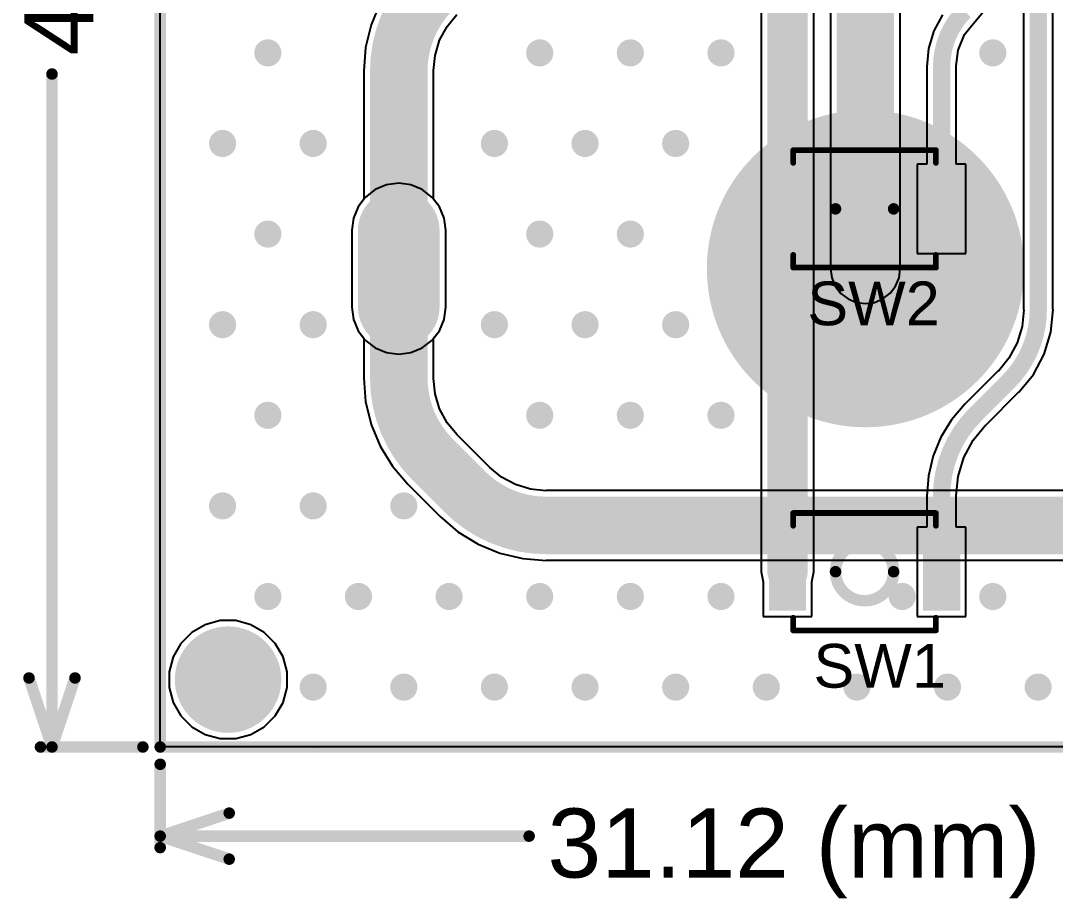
# Model space of a CAD drawing. Header units: millimetres. Extents: x -0.18 to 1.17, y -0.19 to 1.72.
# Drawn here: x -0.18 to 0.719, y -0.19 to 0.573 of the extents above; entities that cross this region are included whole.
import ezdxf

# ---------------------------------------------------------------- set-up
doc = ezdxf.new("R2010")
doc.units = ezdxf.units.MM
doc.header["$MEASUREMENT"] = 0
for name, color, linetype in [('BottomLayer', 5, 'Continuous'), ('BottomPaste', 16, 'Continuous'), ('Mechanical1', 6, 'Continuous'), ('Mechanical2', 216, 'Continuous'), ('MultiLayer', 9, 'Continuous'), ('PadHoleLayer', 156, 'Continuous'), ('TopLayer', 1, 'Continuous'), ('TopOverlay', 2, 'Continuous'), ('TopPaste', 8, 'Continuous'), ('ViaHoleLayer', 16, 'Continuous')]:
    doc.layers.add(name, color=color, linetype=linetype)
doc.styles.add('Arial', font='arial.ttf', dxfattribs={"height": 0.2})

# ---------------------------------------------------------------- blocks, each defined once
blk = doc.blocks.new('B3U_1000P_3')
at = {"layer": 'TopLayer'}
for points in [[(-0.08307085, 0.03385825), (-0.05078735, 0.03385825), (-0.05078735, -0.03385825), (-0.08307085, -0.03385825)], [(0.05078745, 0.03385825), (0.08307095, 0.03385825), (0.08307095, -0.03385825), (0.05078745, -0.03385825)]]:
    blk.add_hatch(color=1, dxfattribs=at).paths.add_polyline_path(points)
at = {"layer": 'TopPaste'}
for points in [[(-0.08307085, 0.03385825), (-0.05078735, 0.03385825), (-0.05078735, -0.03385825), (-0.08307085, -0.03385825)], [(0.05078745, 0.03385825), (0.08307095, 0.03385825), (0.08307095, -0.03385825), (0.05078745, -0.03385825)]]:
    blk.add_hatch(color=8, dxfattribs=at).paths.add_polyline_path(points)
at = {"layer": 'TopOverlay', "const_width": 0.005}
for points in [[(0.0620001, 0.051), (-0.062, 0.051)], [(-0.062, 0.051), (-0.062, 0.04)], [(0.0620001, 0.051), (0.0620001, 0.04)], [(-0.062, -0.04), (-0.062, -0.051)], [(0.0620001, -0.04), (0.0620001, -0.051)], [(0.0620001, -0.051), (-0.062, -0.051)]]:
    blk.add_lwpolyline(points, dxfattribs=at)
at = {"layer": 'TopOverlay'}
for points, const_width in [([(-0.06325, 0.051, 1), (-0.06075, 0.051, 1)], 0.0025), ([(-0.06325, 0.051, 1), (-0.06075, 0.051, 1)], 0.0025), ([(0.0607501, 0.051, 1), (0.0632501, 0.051, 1)], 0.0025), ([(0.0607501, 0.051, 1), (0.0632501, 0.051, 1)], 0.0025), ([(-0.06325, 0.04, 1), (-0.06075, 0.04, 1)], 0.0025), ([(0.0607501, 0.04, 1), (0.0632501, 0.04, 1)], 0.0025), ([(0.0252389, 0, 1), (-0.0252389, 0, 1)], 0.01), ([(-0.0277389, 0, 1), (-0.0227389, 0, 1)], 0.005), ([(0.0227389, 0, 1), (0.0277389, 0, 1)], 0.005), ([(-0.06325, -0.04, 1), (-0.06075, -0.04, 1)], 0.0025), ([(0.0607501, -0.04, 1), (0.0632501, -0.04, 1)], 0.0025), ([(-0.06325, -0.051, 1), (-0.06075, -0.051, 1)], 0.0025), ([(-0.06325, -0.051, 1), (-0.06075, -0.051, 1)], 0.0025), ([(0.0607501, -0.051, 1), (0.0632501, -0.051, 1)], 0.0025), ([(0.0607501, -0.051, 1), (0.0632501, -0.051, 1)], 0.0025)]:
    blk.add_lwpolyline(points, format="xyb", close=True, dxfattribs=dict(at, const_width=const_width))
blk = doc.blocks.new('B3U_1000P_4')
at = {"layer": 'TopLayer'}
for points in [[(-0.08307085, 0.03385825), (-0.05078735, 0.03385825), (-0.05078735, -0.03385825), (-0.08307085, -0.03385825)], [(0.05078745, 0.03385825), (0.08307095, 0.03385825), (0.08307095, -0.03385825), (0.05078745, -0.03385825)]]:
    blk.add_hatch(color=1, dxfattribs=at).paths.add_polyline_path(points)
at = {"layer": 'TopPaste'}
for points in [[(-0.08307085, 0.03385825), (-0.05078735, 0.03385825), (-0.05078735, -0.03385825), (-0.08307085, -0.03385825)], [(0.05078745, 0.03385825), (0.08307095, 0.03385825), (0.08307095, -0.03385825), (0.05078745, -0.03385825)]]:
    blk.add_hatch(color=8, dxfattribs=at).paths.add_polyline_path(points)
at = {"layer": 'TopOverlay', "const_width": 0.005}
for points in [[(0.0620001, 0.051), (-0.062, 0.051)], [(-0.062, 0.051), (-0.062, 0.04)], [(0.0620001, 0.051), (0.0620001, 0.04)], [(-0.062, -0.04), (-0.062, -0.051)], [(0.0620001, -0.04), (0.0620001, -0.051)], [(0.0620001, -0.051), (-0.062, -0.051)]]:
    blk.add_lwpolyline(points, dxfattribs=at)
at = {"layer": 'TopOverlay'}
for points, const_width in [([(-0.06325, 0.051, 1), (-0.06075, 0.051, 1)], 0.0025), ([(-0.06325, 0.051, 1), (-0.06075, 0.051, 1)], 0.0025), ([(0.0607501, 0.051, 1), (0.0632501, 0.051, 1)], 0.0025), ([(0.0607501, 0.051, 1), (0.0632501, 0.051, 1)], 0.0025), ([(-0.06325, 0.04, 1), (-0.06075, 0.04, 1)], 0.0025), ([(0.0607501, 0.04, 1), (0.0632501, 0.04, 1)], 0.0025), ([(0.0252389, 0, 1), (-0.0252389, 0, 1)], 0.01), ([(-0.0277389, 0, 1), (-0.0227389, 0, 1)], 0.005), ([(0.0227389, 0, 1), (0.0277389, 0, 1)], 0.005), ([(-0.06325, -0.04, 1), (-0.06075, -0.04, 1)], 0.0025), ([(0.0607501, -0.04, 1), (0.0632501, -0.04, 1)], 0.0025), ([(-0.06325, -0.051, 1), (-0.06075, -0.051, 1)], 0.0025), ([(-0.06325, -0.051, 1), (-0.06075, -0.051, 1)], 0.0025), ([(0.0607501, -0.051, 1), (0.0632501, -0.051, 1)], 0.0025), ([(0.0607501, -0.051, 1), (0.0632501, -0.051, 1)], 0.0025)]:
    blk.add_lwpolyline(points, format="xyb", close=True, dxfattribs=dict(at, const_width=const_width))
blk = doc.blocks.new('MY_2032_02_B_22')
at = {"layer": 'BottomLayer'}
h = blk.add_hatch(color=5, dxfattribs=at)
edge = h.paths.add_edge_path()
edge.add_arc((0, 0), 0.1377953, 0, 360)
h = blk.add_hatch(color=5, dxfattribs=at)
edge = h.paths.add_edge_path()
edge.add_arc((-0.4055118, -0.03346465), 0.035433, 180, 360)
edge.add_line((-0.3700788, -0.03346465), (-0.3700788, 0.03346465))
edge.add_arc((-0.4055118, 0.03346465), 0.035433, 0, 180)
edge.add_line((-0.4409448, 0.03346465000000001), (-0.4409448, -0.03346464999999999))
h = blk.add_hatch(color=5, dxfattribs=at)
edge = h.paths.add_edge_path()
edge.add_arc((0.4055118, -0.03346465), 0.035433, 180, 360)
edge.add_line((0.4409448, -0.03346465), (0.4409448, 0.03346465))
edge.add_arc((0.4055118, 0.03346465), 0.035433, 0, 180)
edge.add_line((0.3700788, 0.03346465000000001), (0.3700788, -0.03346464999999999))
at = {"layer": 'BottomPaste'}
h = blk.add_hatch(color=16, dxfattribs=at)
edge = h.paths.add_edge_path()
edge.add_arc((0, 0), 0.1377953, 0, 360)
at = {"layer": 'MultiLayer'}
h = blk.add_hatch(color=9, dxfattribs=at)
edge = h.paths.add_edge_path()
edge.add_arc((-0.4055118, -0.03346465), 0.035433, 180, 360)
edge.add_line((-0.3700788, -0.03346465), (-0.3700788, 0.03346465))
edge.add_arc((-0.4055118, 0.03346465), 0.035433, 0, 180)
edge.add_line((-0.4409448, 0.03346465000000001), (-0.4409448, -0.03346464999999999))
h = blk.add_hatch(color=9, dxfattribs=at)
edge = h.paths.add_edge_path()
edge.add_arc((0.4055118, -0.03346465), 0.035433, 180, 360)
edge.add_line((0.4409448, -0.03346465), (0.4409448, 0.03346465))
edge.add_arc((0.4055118, 0.03346465), 0.035433, 0, 180)
edge.add_line((0.3700788, 0.03346465000000001), (0.3700788, -0.03346464999999999))
at = {"layer": 'TopLayer'}
h = blk.add_hatch(color=1, dxfattribs=at)
edge = h.paths.add_edge_path()
edge.add_arc((-0.4055118, -0.03346465), 0.035433, 180, 360)
edge.add_line((-0.3700788, -0.03346465), (-0.3700788, 0.03346465))
edge.add_arc((-0.4055118, 0.03346465), 0.035433, 0, 180)
edge.add_line((-0.4409448, 0.03346465000000001), (-0.4409448, -0.03346464999999999))
h = blk.add_hatch(color=1, dxfattribs=at)
edge = h.paths.add_edge_path()
edge.add_arc((0.4055118, -0.03346465), 0.035433, 180, 360)
edge.add_line((0.4409448, -0.03346465), (0.4409448, 0.03346465))
edge.add_arc((0.4055118, 0.03346465), 0.035433, 0, 180)
edge.add_line((0.3700788, 0.03346465000000001), (0.3700788, -0.03346464999999999))

msp = doc.modelspace()

# ---------------------------------------------------------------- hatches: boundary and pattern name
at = {"layer": 'BottomLayer'}
h = msp.add_hatch(color=5, dxfattribs=at)
edge = h.paths.add_edge_path()
edge.add_arc((0.0345764, 0.5447021), 0.011811, 0, 360)
h = msp.add_hatch(color=5, dxfattribs=at)
edge = h.paths.add_edge_path()
edge.add_arc((0.270797, 0.5447021), 0.011811, 0, 360)
h = msp.add_hatch(color=5, dxfattribs=at)
edge = h.paths.add_edge_path()
edge.add_arc((0.3495372, 0.5447021), 0.011811, 0, 360)
h = msp.add_hatch(color=5, dxfattribs=at)
edge = h.paths.add_edge_path()
edge.add_arc((0.4282774, 0.5447021), 0.011811, 0, 360)
h = msp.add_hatch(color=5, dxfattribs=at)
edge = h.paths.add_edge_path()
edge.add_arc((0.664498, 0.5447021), 0.011811, 0, 360)
h = msp.add_hatch(color=5, dxfattribs=at)
edge = h.paths.add_edge_path()
edge.add_arc((-0.0047937, 0.4659619), 0.011811, 0, 360)
h = msp.add_hatch(color=5, dxfattribs=at)
edge = h.paths.add_edge_path()
edge.add_arc((0.0739465, 0.4659619), 0.011811, 0, 360)
h = msp.add_hatch(color=5, dxfattribs=at)
edge = h.paths.add_edge_path()
edge.add_arc((0.2314269, 0.4659619), 0.011811, 0, 360)
h = msp.add_hatch(color=5, dxfattribs=at)
edge = h.paths.add_edge_path()
edge.add_arc((0.3101671, 0.4659619), 0.011811, 0, 360)
h = msp.add_hatch(color=5, dxfattribs=at)
edge = h.paths.add_edge_path()
edge.add_arc((0.3889073, 0.4659619), 0.011811, 0, 360)
h = msp.add_hatch(color=5, dxfattribs=at)
edge = h.paths.add_edge_path()
edge.add_arc((0.0345764, 0.3872217), 0.011811, 0, 360)
h = msp.add_hatch(color=5, dxfattribs=at)
edge = h.paths.add_edge_path()
edge.add_arc((0.270797, 0.3872217), 0.011811, 0, 360)
h = msp.add_hatch(color=5, dxfattribs=at)
edge = h.paths.add_edge_path()
edge.add_arc((0.3495372, 0.3872217), 0.011811, 0, 360)
h = msp.add_hatch(color=5, dxfattribs=at)
edge = h.paths.add_edge_path()
edge.add_arc((-0.0047937, 0.3084815), 0.011811, 0, 360)
h = msp.add_hatch(color=5, dxfattribs=at)
edge = h.paths.add_edge_path()
edge.add_arc((0.0739465, 0.3084815), 0.011811, 0, 360)
h = msp.add_hatch(color=5, dxfattribs=at)
edge = h.paths.add_edge_path()
edge.add_arc((0.2314269, 0.3084815), 0.011811, 0, 360)
h = msp.add_hatch(color=5, dxfattribs=at)
edge = h.paths.add_edge_path()
edge.add_arc((0.3101671, 0.3084815), 0.011811, 0, 360)
h = msp.add_hatch(color=5, dxfattribs=at)
edge = h.paths.add_edge_path()
edge.add_arc((0.3889073, 0.3084815), 0.011811, 0, 360)
h = msp.add_hatch(color=5, dxfattribs=at)
edge = h.paths.add_edge_path()
edge.add_arc((0.0345764, 0.2297413), 0.011811, 0, 360)
h = msp.add_hatch(color=5, dxfattribs=at)
edge = h.paths.add_edge_path()
edge.add_arc((0.270797, 0.2297413), 0.011811, 0, 360)
h = msp.add_hatch(color=5, dxfattribs=at)
edge = h.paths.add_edge_path()
edge.add_arc((0.3495372, 0.2297413), 0.011811, 0, 360)
h = msp.add_hatch(color=5, dxfattribs=at)
edge = h.paths.add_edge_path()
edge.add_arc((0.4282774, 0.2297413), 0.011811, 0, 360)
h = msp.add_hatch(color=5, dxfattribs=at)
edge = h.paths.add_edge_path()
edge.add_arc((-0.0047937, 0.1510011), 0.011811, 0, 360)
h = msp.add_hatch(color=5, dxfattribs=at)
edge = h.paths.add_edge_path()
edge.add_arc((0.0739465, 0.1510011), 0.011811, 0, 360)
h = msp.add_hatch(color=5, dxfattribs=at)
edge = h.paths.add_edge_path()
edge.add_arc((0.1526867, 0.1510011), 0.011811, 0, 360)
h = msp.add_hatch(color=5, dxfattribs=at)
edge = h.paths.add_edge_path()
edge.add_arc((0.0345764, 0.0722609), 0.011811, 0, 360)
h = msp.add_hatch(color=5, dxfattribs=at)
edge = h.paths.add_edge_path()
edge.add_arc((0.1133166, 0.0722609), 0.011811, 0, 360)
h = msp.add_hatch(color=5, dxfattribs=at)
edge = h.paths.add_edge_path()
edge.add_arc((0.1920568, 0.0722609), 0.011811, 0, 360)
h = msp.add_hatch(color=5, dxfattribs=at)
edge = h.paths.add_edge_path()
edge.add_arc((0.270797, 0.0722609), 0.011811, 0, 360)
h = msp.add_hatch(color=5, dxfattribs=at)
edge = h.paths.add_edge_path()
edge.add_arc((0.3495372, 0.0722609), 0.011811, 0, 360)
h = msp.add_hatch(color=5, dxfattribs=at)
edge = h.paths.add_edge_path()
edge.add_arc((0.4282774, 0.0722609), 0.011811, 0, 360)
h = msp.add_hatch(color=5, dxfattribs=at)
edge = h.paths.add_edge_path()
edge.add_arc((0.5857578, 0.0722609), 0.011811, 0, 360)
h = msp.add_hatch(color=5, dxfattribs=at)
edge = h.paths.add_edge_path()
edge.add_arc((0.664498, 0.0722609), 0.011811, 0, 360)
h = msp.add_hatch(color=5, dxfattribs=at)
edge = h.paths.add_edge_path()
edge.add_arc((0.0739465, -0.0064793), 0.011811, 0, 360)
h = msp.add_hatch(color=5, dxfattribs=at)
edge = h.paths.add_edge_path()
edge.add_arc((0.1526867, -0.0064793), 0.011811, 0, 360)
h = msp.add_hatch(color=5, dxfattribs=at)
edge = h.paths.add_edge_path()
edge.add_arc((0.2314269, -0.0064793), 0.011811, 0, 360)
h = msp.add_hatch(color=5, dxfattribs=at)
edge = h.paths.add_edge_path()
edge.add_arc((0.3101671, -0.0064793), 0.011811, 0, 360)
h = msp.add_hatch(color=5, dxfattribs=at)
edge = h.paths.add_edge_path()
edge.add_arc((0.3889073, -0.0064793), 0.011811, 0, 360)
h = msp.add_hatch(color=5, dxfattribs=at)
edge = h.paths.add_edge_path()
edge.add_arc((0.4676475, -0.0064793), 0.011811, 0, 360)
h = msp.add_hatch(color=5, dxfattribs=at)
edge = h.paths.add_edge_path()
edge.add_arc((0.5463877, -0.0064793), 0.011811, 0, 360)
h = msp.add_hatch(color=5, dxfattribs=at)
edge = h.paths.add_edge_path()
edge.add_arc((0.6251279, -0.0064793), 0.011811, 0, 360)
h = msp.add_hatch(color=5, dxfattribs=at)
edge = h.paths.add_edge_path()
edge.add_arc((0.7038681, -0.0064793), 0.011811, 0, 360)
at = {"layer": 'PadHoleLayer'}
h = msp.add_hatch(color=156, dxfattribs=at)
edge = h.paths.add_edge_path()
edge.add_arc((0, 0), 0.0462598, 0, 360)
at = {"layer": 'TopLayer'}
h = msp.add_hatch(color=1, dxfattribs=at)
edge = h.paths.add_edge_path()
edge.add_arc((0.0345764, 0.5447021), 0.011811, 0, 360)
h = msp.add_hatch(color=1, dxfattribs=at)
edge = h.paths.add_edge_path()
edge.add_arc((0.270797, 0.5447021), 0.011811, 0, 360)
h = msp.add_hatch(color=1, dxfattribs=at)
edge = h.paths.add_edge_path()
edge.add_arc((0.3495372, 0.5447021), 0.011811, 0, 360)
h = msp.add_hatch(color=1, dxfattribs=at)
edge = h.paths.add_edge_path()
edge.add_arc((0.4282774, 0.5447021), 0.011811, 0, 360)
h = msp.add_hatch(color=1, dxfattribs=at)
edge = h.paths.add_edge_path()
edge.add_arc((0.664498, 0.5447021), 0.011811, 0, 360)
h = msp.add_hatch(color=1, dxfattribs=at)
edge = h.paths.add_edge_path()
edge.add_arc((-0.0047937, 0.4659619), 0.011811, 0, 360)
h = msp.add_hatch(color=1, dxfattribs=at)
edge = h.paths.add_edge_path()
edge.add_arc((0.0739465, 0.4659619), 0.011811, 0, 360)
h = msp.add_hatch(color=1, dxfattribs=at)
edge = h.paths.add_edge_path()
edge.add_arc((0.2314269, 0.4659619), 0.011811, 0, 360)
h = msp.add_hatch(color=1, dxfattribs=at)
edge = h.paths.add_edge_path()
edge.add_arc((0.3101671, 0.4659619), 0.011811, 0, 360)
h = msp.add_hatch(color=1, dxfattribs=at)
edge = h.paths.add_edge_path()
edge.add_arc((0.3889073, 0.4659619), 0.011811, 0, 360)
h = msp.add_hatch(color=1, dxfattribs=at)
edge = h.paths.add_edge_path()
edge.add_arc((0.0345764, 0.3872217), 0.011811, 0, 360)
h = msp.add_hatch(color=1, dxfattribs=at)
edge = h.paths.add_edge_path()
edge.add_arc((0.270797, 0.3872217), 0.011811, 0, 360)
h = msp.add_hatch(color=1, dxfattribs=at)
edge = h.paths.add_edge_path()
edge.add_arc((0.3495372, 0.3872217), 0.011811, 0, 360)
h = msp.add_hatch(color=1, dxfattribs=at)
edge = h.paths.add_edge_path()
edge.add_arc((-0.0047937, 0.3084815), 0.011811, 0, 360)
h = msp.add_hatch(color=1, dxfattribs=at)
edge = h.paths.add_edge_path()
edge.add_arc((0.0739465, 0.3084815), 0.011811, 0, 360)
h = msp.add_hatch(color=1, dxfattribs=at)
edge = h.paths.add_edge_path()
edge.add_arc((0.2314269, 0.3084815), 0.011811, 0, 360)
h = msp.add_hatch(color=1, dxfattribs=at)
edge = h.paths.add_edge_path()
edge.add_arc((0.3101671, 0.3084815), 0.011811, 0, 360)
h = msp.add_hatch(color=1, dxfattribs=at)
edge = h.paths.add_edge_path()
edge.add_arc((0.3889073, 0.3084815), 0.011811, 0, 360)
h = msp.add_hatch(color=1, dxfattribs=at)
edge = h.paths.add_edge_path()
edge.add_arc((0.0345764, 0.2297413), 0.011811, 0, 360)
h = msp.add_hatch(color=1, dxfattribs=at)
edge = h.paths.add_edge_path()
edge.add_arc((0.270797, 0.2297413), 0.011811, 0, 360)
h = msp.add_hatch(color=1, dxfattribs=at)
edge = h.paths.add_edge_path()
edge.add_arc((0.3495372, 0.2297413), 0.011811, 0, 360)
h = msp.add_hatch(color=1, dxfattribs=at)
edge = h.paths.add_edge_path()
edge.add_arc((0.4282774, 0.2297413), 0.011811, 0, 360)
h = msp.add_hatch(color=1, dxfattribs=at)
edge = h.paths.add_edge_path()
edge.add_arc((-0.0047937, 0.1510011), 0.011811, 0, 360)
h = msp.add_hatch(color=1, dxfattribs=at)
edge = h.paths.add_edge_path()
edge.add_arc((0.0739465, 0.1510011), 0.011811, 0, 360)
h = msp.add_hatch(color=1, dxfattribs=at)
edge = h.paths.add_edge_path()
edge.add_arc((0.1526867, 0.1510011), 0.011811, 0, 360)
h = msp.add_hatch(color=1, dxfattribs=at)
edge = h.paths.add_edge_path()
edge.add_arc((0.0345764, 0.0722609), 0.011811, 0, 360)
h = msp.add_hatch(color=1, dxfattribs=at)
edge = h.paths.add_edge_path()
edge.add_arc((0.1133166, 0.0722609), 0.011811, 0, 360)
h = msp.add_hatch(color=1, dxfattribs=at)
edge = h.paths.add_edge_path()
edge.add_arc((0.1920568, 0.0722609), 0.011811, 0, 360)
h = msp.add_hatch(color=1, dxfattribs=at)
edge = h.paths.add_edge_path()
edge.add_arc((0.270797, 0.0722609), 0.011811, 0, 360)
h = msp.add_hatch(color=1, dxfattribs=at)
edge = h.paths.add_edge_path()
edge.add_arc((0.3495372, 0.0722609), 0.011811, 0, 360)
h = msp.add_hatch(color=1, dxfattribs=at)
edge = h.paths.add_edge_path()
edge.add_arc((0.4282774, 0.0722609), 0.011811, 0, 360)
h = msp.add_hatch(color=1, dxfattribs=at)
edge = h.paths.add_edge_path()
edge.add_arc((0.5857578, 0.0722609), 0.011811, 0, 360)
h = msp.add_hatch(color=1, dxfattribs=at)
edge = h.paths.add_edge_path()
edge.add_arc((0.664498, 0.0722609), 0.011811, 0, 360)
h = msp.add_hatch(color=1, dxfattribs=at)
edge = h.paths.add_edge_path()
edge.add_arc((0.0739465, -0.0064793), 0.011811, 0, 360)
h = msp.add_hatch(color=1, dxfattribs=at)
edge = h.paths.add_edge_path()
edge.add_arc((0.1526867, -0.0064793), 0.011811, 0, 360)
h = msp.add_hatch(color=1, dxfattribs=at)
edge = h.paths.add_edge_path()
edge.add_arc((0.2314269, -0.0064793), 0.011811, 0, 360)
h = msp.add_hatch(color=1, dxfattribs=at)
edge = h.paths.add_edge_path()
edge.add_arc((0.3101671, -0.0064793), 0.011811, 0, 360)
h = msp.add_hatch(color=1, dxfattribs=at)
edge = h.paths.add_edge_path()
edge.add_arc((0.3889073, -0.0064793), 0.011811, 0, 360)
h = msp.add_hatch(color=1, dxfattribs=at)
edge = h.paths.add_edge_path()
edge.add_arc((0.4676475, -0.0064793), 0.011811, 0, 360)
h = msp.add_hatch(color=1, dxfattribs=at)
edge = h.paths.add_edge_path()
edge.add_arc((0.5463877, -0.0064793), 0.011811, 0, 360)
h = msp.add_hatch(color=1, dxfattribs=at)
edge = h.paths.add_edge_path()
edge.add_arc((0.6251279, -0.0064793), 0.011811, 0, 360)
h = msp.add_hatch(color=1, dxfattribs=at)
edge = h.paths.add_edge_path()
edge.add_arc((0.7038681, -0.0064793), 0.011811, 0, 360)
at = {"layer": 'ViaHoleLayer'}
h = msp.add_hatch(color=16, dxfattribs=at)
edge = h.paths.add_edge_path()
edge.add_arc((0.0345764, 0.5447021), 0.0059055, 0, 360)
h = msp.add_hatch(color=16, dxfattribs=at)
edge = h.paths.add_edge_path()
edge.add_arc((0.270797, 0.5447021), 0.0059055, 0, 360)
h = msp.add_hatch(color=16, dxfattribs=at)
edge = h.paths.add_edge_path()
edge.add_arc((0.3495372, 0.5447021), 0.0059055, 0, 360)
h = msp.add_hatch(color=16, dxfattribs=at)
edge = h.paths.add_edge_path()
edge.add_arc((0.4282774, 0.5447021), 0.0059055, 0, 360)
h = msp.add_hatch(color=16, dxfattribs=at)
edge = h.paths.add_edge_path()
edge.add_arc((0.664498, 0.5447021), 0.0059055, 0, 360)
h = msp.add_hatch(color=16, dxfattribs=at)
edge = h.paths.add_edge_path()
edge.add_arc((-0.0047937, 0.4659619), 0.0059055, 0, 360)
h = msp.add_hatch(color=16, dxfattribs=at)
edge = h.paths.add_edge_path()
edge.add_arc((0.0739465, 0.4659619), 0.0059055, 0, 360)
h = msp.add_hatch(color=16, dxfattribs=at)
edge = h.paths.add_edge_path()
edge.add_arc((0.2314269, 0.4659619), 0.0059055, 0, 360)
h = msp.add_hatch(color=16, dxfattribs=at)
edge = h.paths.add_edge_path()
edge.add_arc((0.3101671, 0.4659619), 0.0059055, 0, 360)
h = msp.add_hatch(color=16, dxfattribs=at)
edge = h.paths.add_edge_path()
edge.add_arc((0.3889073, 0.4659619), 0.0059055, 0, 360)
h = msp.add_hatch(color=16, dxfattribs=at)
edge = h.paths.add_edge_path()
edge.add_arc((0.0345764, 0.3872217), 0.0059055, 0, 360)
h = msp.add_hatch(color=16, dxfattribs=at)
edge = h.paths.add_edge_path()
edge.add_arc((0.270797, 0.3872217), 0.0059055, 0, 360)
h = msp.add_hatch(color=16, dxfattribs=at)
edge = h.paths.add_edge_path()
edge.add_arc((0.3495372, 0.3872217), 0.0059055, 0, 360)
h = msp.add_hatch(color=16, dxfattribs=at)
edge = h.paths.add_edge_path()
edge.add_arc((-0.0047937, 0.3084815), 0.0059055, 0, 360)
h = msp.add_hatch(color=16, dxfattribs=at)
edge = h.paths.add_edge_path()
edge.add_arc((0.0739465, 0.3084815), 0.0059055, 0, 360)
h = msp.add_hatch(color=16, dxfattribs=at)
edge = h.paths.add_edge_path()
edge.add_arc((0.2314269, 0.3084815), 0.0059055, 0, 360)
h = msp.add_hatch(color=16, dxfattribs=at)
edge = h.paths.add_edge_path()
edge.add_arc((0.3101671, 0.3084815), 0.0059055, 0, 360)
h = msp.add_hatch(color=16, dxfattribs=at)
edge = h.paths.add_edge_path()
edge.add_arc((0.3889073, 0.3084815), 0.0059055, 0, 360)
h = msp.add_hatch(color=16, dxfattribs=at)
edge = h.paths.add_edge_path()
edge.add_arc((0.0345764, 0.2297413), 0.0059055, 0, 360)
h = msp.add_hatch(color=16, dxfattribs=at)
edge = h.paths.add_edge_path()
edge.add_arc((0.270797, 0.2297413), 0.0059055, 0, 360)
h = msp.add_hatch(color=16, dxfattribs=at)
edge = h.paths.add_edge_path()
edge.add_arc((0.3495372, 0.2297413), 0.0059055, 0, 360)
h = msp.add_hatch(color=16, dxfattribs=at)
edge = h.paths.add_edge_path()
edge.add_arc((0.4282774, 0.2297413), 0.0059055, 0, 360)
h = msp.add_hatch(color=16, dxfattribs=at)
edge = h.paths.add_edge_path()
edge.add_arc((-0.0047937, 0.1510011), 0.0059055, 0, 360)
h = msp.add_hatch(color=16, dxfattribs=at)
edge = h.paths.add_edge_path()
edge.add_arc((0.0739465, 0.1510011), 0.0059055, 0, 360)
h = msp.add_hatch(color=16, dxfattribs=at)
edge = h.paths.add_edge_path()
edge.add_arc((0.1526867, 0.1510011), 0.0059055, 0, 360)
h = msp.add_hatch(color=16, dxfattribs=at)
edge = h.paths.add_edge_path()
edge.add_arc((0.0345764, 0.0722609), 0.0059055, 0, 360)
h = msp.add_hatch(color=16, dxfattribs=at)
edge = h.paths.add_edge_path()
edge.add_arc((0.1133166, 0.0722609), 0.0059055, 0, 360)
h = msp.add_hatch(color=16, dxfattribs=at)
edge = h.paths.add_edge_path()
edge.add_arc((0.1920568, 0.0722609), 0.0059055, 0, 360)
h = msp.add_hatch(color=16, dxfattribs=at)
edge = h.paths.add_edge_path()
edge.add_arc((0.270797, 0.0722609), 0.0059055, 0, 360)
h = msp.add_hatch(color=16, dxfattribs=at)
edge = h.paths.add_edge_path()
edge.add_arc((0.3495372, 0.0722609), 0.0059055, 0, 360)
h = msp.add_hatch(color=16, dxfattribs=at)
edge = h.paths.add_edge_path()
edge.add_arc((0.4282774, 0.0722609), 0.0059055, 0, 360)
h = msp.add_hatch(color=16, dxfattribs=at)
edge = h.paths.add_edge_path()
edge.add_arc((0.5857578, 0.0722609), 0.0059055, 0, 360)
h = msp.add_hatch(color=16, dxfattribs=at)
edge = h.paths.add_edge_path()
edge.add_arc((0.664498, 0.0722609), 0.0059055, 0, 360)
h = msp.add_hatch(color=16, dxfattribs=at)
edge = h.paths.add_edge_path()
edge.add_arc((0.0739465, -0.0064793), 0.0059055, 0, 360)
h = msp.add_hatch(color=16, dxfattribs=at)
edge = h.paths.add_edge_path()
edge.add_arc((0.1526867, -0.0064793), 0.0059055, 0, 360)
h = msp.add_hatch(color=16, dxfattribs=at)
edge = h.paths.add_edge_path()
edge.add_arc((0.2314269, -0.0064793), 0.0059055, 0, 360)
h = msp.add_hatch(color=16, dxfattribs=at)
edge = h.paths.add_edge_path()
edge.add_arc((0.3101671, -0.0064793), 0.0059055, 0, 360)
h = msp.add_hatch(color=16, dxfattribs=at)
edge = h.paths.add_edge_path()
edge.add_arc((0.3889073, -0.0064793), 0.0059055, 0, 360)
h = msp.add_hatch(color=16, dxfattribs=at)
edge = h.paths.add_edge_path()
edge.add_arc((0.4676475, -0.0064793), 0.0059055, 0, 360)
h = msp.add_hatch(color=16, dxfattribs=at)
edge = h.paths.add_edge_path()
edge.add_arc((0.5463877, -0.0064793), 0.0059055, 0, 360)
h = msp.add_hatch(color=16, dxfattribs=at)
edge = h.paths.add_edge_path()
edge.add_arc((0.6251279, -0.0064793), 0.0059055, 0, 360)
h = msp.add_hatch(color=16, dxfattribs=at)
edge = h.paths.add_edge_path()
edge.add_arc((0.7038681, -0.0064793), 0.0059055, 0, 360)

# ---------------------------------------------------------------- linework, layer by layer
at = {"layer": 'BottomLayer'}
for p, q in [((-0.0590007, -0.0585435), (-0.0590007, 1.2497755)), ((0.5233107, 0.8976574), (0.5235576, 0.3571122)), ((0.5840754, 0.3571399), (0.5838285, 0.8977066)), ((0.1279137, 0.4259089), (0.1194675, 0.4194279)), ((0.1377496, 0.429983), (0.1279137, 0.4259089)), ((0.1483047, 0.4313726), (0.1377496, 0.429983)), ((0.1588598, 0.429983), (0.1483047, 0.4313726)), ((0.1686957, 0.4259089), (0.1588598, 0.429983)), ((0.1771419, 0.4194279), (0.1686957, 0.4259089)), ((0.1194675, 0.4194279), (0.1129865, 0.4109817)), ((0.1836229, 0.4109817), (0.1771419, 0.4194279)), ((0.1129865, 0.4109817), (0.1089124, 0.4011458)), ((0.187697, 0.4011458), (0.1836229, 0.4109817)), ((0.1089124, 0.4011458), (0.1075228, 0.3905907)), ((0.1890866, 0.3905907), (0.187697, 0.4011458)), ((0.1075228, 0.3905907), (0.1075228, 0.3236615)), ((0.1890866, 0.3236615), (0.1890866, 0.3905907)), ((0.5235576, 0.3571122), (0.5245922, 0.3492811)), ((0.583048, 0.3493078), (0.5840754, 0.3571399)), ((0.5245922, 0.3492811), (0.5276184, 0.3419846)), ((0.5276184, 0.3419846), (0.53243, 0.33572)), ((0.5752226, 0.3357395), (0.5800284, 0.3420085)), ((0.5800284, 0.3420085), (0.583048, 0.3493078)), ((0.53243, 0.33572), (0.538699, 0.3309141)), ((0.568958, 0.330928), (0.5752226, 0.3357395)), ((0.1075228, 0.3236615), (0.1089124, 0.3131064)), ((0.187697, 0.3131064), (0.1890866, 0.3236615)), ((0.538699, 0.3309141), (0.5459983, 0.3278946)), ((0.5459983, 0.3278946), (0.5538303, 0.3268672)), ((0.5538303, 0.3268672), (0.5616614, 0.3279017)), ((0.5616614, 0.3279017), (0.568958, 0.330928)), ((0.1089124, 0.3131064), (0.1129865, 0.3032705)), ((0.1836229, 0.3032705), (0.187697, 0.3131064)), ((0.1129865, 0.3032705), (0.1180458, 0.2966771)), ((0.1180458, 0.2966771), (0.1180458, 0.2621167)), ((0.1785636, 0.2966771), (0.1836229, 0.3032705)), ((0.1785636, 0.2621167), (0.1785636, 0.2966771)), ((0.1180458, 0.2621167), (0.1179027, 0.2621167)), ((0.1179027, 0.2621167), (0.1195082, 0.2417173)), ((0.1785091, 0.261703), (0.1785636, 0.2621167)), ((0.1798103, 0.2484923), (0.1785091, 0.261703)), ((0.1837844, 0.2353915), (0.1798103, 0.2484923)), ((0.1195082, 0.2417173), (0.124285, 0.2218203)), ((0.1902379, 0.2233177), (0.1837844, 0.2353915)), ((0.124285, 0.2218203), (0.1321157, 0.2029154)), ((0.1986594, 0.2130562), (0.1902379, 0.2233177)), ((0.1989903, 0.2128023), (0.1986594, 0.2130562)), ((0.227107, 0.1846856), (0.1989903, 0.2128023)), ((0.1321157, 0.2029154), (0.1428073, 0.1854683)), ((0.1428073, 0.1854683), (0.1560966, 0.1699086)), ((0.2273609, 0.1843547), (0.227107, 0.1846856)), ((0.2376224, 0.1759332), (0.2273609, 0.1843547)), ((0.2496962, 0.1694797), (0.2376224, 0.1759332)), ((0.1560966, 0.1699086), (0.1561977, 0.1700097)), ((0.1561977, 0.1700097), (0.1843144, 0.141893)), ((0.262797, 0.1655056), (0.2496962, 0.1694797)), ((0.2760077, 0.1642044), (0.262797, 0.1655056)), ((0.2764214, 0.1642589), (0.2760077, 0.1642044)), ((0.8545786, 0.1642589), (0.2764214, 0.1642589)), ((0.1843144, 0.141893), (0.1842133, 0.1417919)), ((0.1842133, 0.1417919), (0.199773, 0.1285026)), ((0.199773, 0.1285026), (0.2172201, 0.117811)), ((0.2172201, 0.117811), (0.236125, 0.1099803)), ((0.236125, 0.1099803), (0.256022, 0.1052035)), ((0.256022, 0.1052035), (0.2764214, 0.103598)), ((0.2764214, 0.103598), (0.2764214, 0.1037411)), ((0.2764214, 0.1037411), (0.8545786, 0.1037411)), ((-0.0197855, 0.0477665), (-0.0314742, 0.041018)), ((-0.0067485, 0.0512598), (-0.0197855, 0.0477665)), ((0.0067485, 0.0512598), (-0.0067485, 0.0512598)), ((0.0197855, 0.0477665), (0.0067485, 0.0512598)), ((0.0314742, 0.041018), (0.0197855, 0.0477665)), ((-0.0314742, 0.041018), (-0.041018, 0.0314742)), ((0.041018, 0.0314742), (0.0314742, 0.041018)), ((-0.041018, 0.0314742), (-0.0477665, 0.0197855)), ((0.0477665, 0.0197855), (0.041018, 0.0314742)), ((-0.0477665, 0.0197855), (-0.0512598, 0.0067485)), ((0.0512598, 0.0067485), (0.0477665, 0.0197855)), ((-0.0512598, 0.0067485), (-0.0512598, -0.0067485)), ((0.0512598, -0.0067485), (0.0512598, 0.0067485)), ((-0.0512598, -0.0067485), (-0.0477665, -0.0197855)), ((0.0477665, -0.0197855), (0.0512598, -0.0067485)), ((-0.0477665, -0.0197855), (-0.041018, -0.0314742)), ((0.041018, -0.0314742), (0.0477665, -0.0197855)), ((-0.041018, -0.0314742), (-0.0314742, -0.041018)), ((0.0314742, -0.041018), (0.041018, -0.0314742)), ((-0.0314742, -0.041018), (-0.0197855, -0.0477665)), ((0.0197855, -0.0477665), (0.0314742, -0.041018)), ((-0.0197855, -0.0477665), (-0.0067485, -0.0512598)), ((-0.0067485, -0.0512598), (0.0067485, -0.0512598)), ((0.0067485, -0.0512598), (0.0197855, -0.0477665)), ((0.0770005, -0.0585436), (-0.0590007, -0.0585435)), ((1.1660005, -0.0585432), (0.0770005, -0.0585436))]:
    msp.add_line(p, q, dxfattribs=at)
at = {"layer": 'BottomLayer', "const_width": 0.05}
for points in [[(0.5535696, 0.8976928), (0.5538165, 0.3571261)], [(0.1483047, 0.2621167), (0.1483047, 0.3441261)], [(0.177594, 0.191406), (0.2057107, 0.1632893)], [(0.2764214, 0.134), (0.8545786, 0.134)]]:
    msp.add_lwpolyline(points, dxfattribs=at)
at = {"layer": 'BottomLayer', "const_width": 0.025}
for points in [[(0.5413165, 0.3571261, 1), (0.5663165, 0.3571261, 1)], [(0.1358047, 0.3441261, 1), (0.1608047, 0.3441261, 1)], [(0.1358047, 0.2621167, 1), (0.1608047, 0.2621167, 1)], [(0.1358047, 0.2621167, 1), (0.1608047, 0.2621167, 1)], [(0.165094, 0.191406, 1), (0.190094, 0.191406, 1)], [(0.165094, 0.191406, 1), (0.190094, 0.191406, 1)], [(0.1932107, 0.1632893, 1), (0.2182107, 0.1632893, 1)], [(0.1932107, 0.1632893, 1), (0.2182107, 0.1632893, 1)], [(0.2639214, 0.134, 1), (0.2889214, 0.134, 1)], [(0.2639214, 0.134, 1), (0.2889214, 0.134, 1)]]:
    msp.add_lwpolyline(points, format="xyb", close=True, dxfattribs=at)
at = {"layer": 'BottomLayer', "const_width": 0.05}
for points in [[(0.177594, 0.191406, -0.198912367379658), (0.1483047, 0.2621167)], [(0.2764214, 0.134, -0.198912367379658), (0.2057107, 0.1632893)]]:
    msp.add_lwpolyline(points, format="xyb", dxfattribs=at)
at = {"layer": 'Mechanical1', "const_width": 0.01}
for points in [[(-0.153, -0.058543), (-0.153, 0.5263159)], [(-0.173, 0.001457), (-0.153, -0.058543)], [(-0.153, -0.058543), (-0.133, 0.001457)], [(-0.163, -0.058543), (-0.0739999, -0.058543)], [(-0.0590002, -0.146), (-0.0590002, -0.073543)], [(-0.0590002, -0.136), (0.0009998, -0.116)], [(-0.0590002, -0.136), (0.0009998, -0.156)], [(-0.0590002, -0.136), (0.2615839, -0.136)]]:
    msp.add_lwpolyline(points, dxfattribs=at)
at = {"layer": 'Mechanical1', "const_width": 0.005}
for points in [[(-0.1555, 0.5263159, 1), (-0.1505, 0.5263159, 1)], [(-0.1755, 0.001457, 1), (-0.1705, 0.001457, 1)], [(-0.1355, 0.001457, 1), (-0.1305, 0.001457, 1)], [(-0.1655, -0.058543, 1), (-0.1605, -0.058543, 1)], [(-0.1555, -0.058543, 1), (-0.1505, -0.058543, 1)], [(-0.1555, -0.058543, 1), (-0.1505, -0.058543, 1)], [(-0.1555, -0.058543, 1), (-0.1505, -0.058543, 1)], [(-0.0764999, -0.058543, 1), (-0.0714999, -0.058543, 1)], [(-0.0615002, -0.073543, 1), (-0.0565002, -0.073543, 1)], [(-0.0015002, -0.116, 1), (0.0034998, -0.116, 1)], [(-0.0615002, -0.136, 1), (-0.0565002, -0.136, 1)], [(-0.0615002, -0.136, 1), (-0.0565002, -0.136, 1)], [(-0.0615002, -0.136, 1), (-0.0565002, -0.136, 1)], [(0.2590839, -0.136, 1), (0.2640839, -0.136, 1)], [(-0.0615002, -0.146, 1), (-0.0565002, -0.146, 1)], [(-0.0015002, -0.156, 1), (0.0034998, -0.156, 1)]]:
    msp.add_lwpolyline(points, format="xyb", close=True, dxfattribs=at)
at = {"layer": 'Mechanical2', "const_width": 0.01}
for points in [[(-0.0590002, -0.058543), (-0.0589999, 1.715)], [(-0.0589999, -0.058543), (1.166, -0.058543)]]:
    msp.add_lwpolyline(points, dxfattribs=at)
at = {"layer": 'Mechanical2', "const_width": 0.005}
for points in [[(-0.0615002, -0.058543, 1), (-0.0565002, -0.058543, 1)], [(-0.0614999, -0.058543, 1), (-0.0564999, -0.058543, 1)]]:
    msp.add_lwpolyline(points, format="xyb", close=True, dxfattribs=at)
at = {"layer": 'TopLayer'}
for p, q in [((-0.0589692, -0.058512), (-0.0589692, 1.249807)), ((0.463201, 1.0397798), (0.463201, 0.0937885)), ((0.5090826, 0.0937881), (0.5090826, 1.0397798)), ((0.6912551, 0.8153726), (0.6912551, 0.3217696)), ((0.7167449, 0.3217696), (0.7167449, 0.8153726)), ((0.1321157, 0.5880846), (0.124285, 0.5691797)), ((0.6491386, 0.5718615), (0.6600871, 0.5852022)), ((0.1902379, 0.5676823), (0.1986594, 0.5779438)), ((0.6207896, 0.5778142), (0.6132882, 0.5637801)), ((0.124285, 0.5691797), (0.1195082, 0.5492827)), ((0.1837844, 0.5556085), (0.1902379, 0.5676823)), ((0.6399936, 0.5605963), (0.6458471, 0.5682247)), ((0.6458471, 0.5682247), (0.6491387, 0.5718614)), ((0.6491387, 0.5718614), (0.6491386, 0.5718615)), ((0.6132882, 0.5637801), (0.6086689, 0.5485522)), ((0.634423, 0.5471478), (0.6399936, 0.5605963)), ((0.1195082, 0.5492827), (0.1179027, 0.5288833)), ((0.1798103, 0.5425077), (0.1837844, 0.5556085)), ((0.6086689, 0.5485522), (0.6071091, 0.5327157)), ((0.1785091, 0.529297), (0.1798103, 0.5425077)), ((0.6326114, 0.533387), (0.634423, 0.5471478)), ((0.6071091, 0.5327157), (0.6072551, 0.5327157)), ((0.6072551, 0.5327157), (0.6072551, 0.4479768)), ((0.6327449, 0.5327157), (0.6326114, 0.533387)), ((0.6327449, 0.4479768), (0.6327449, 0.5327157)), ((0.1179027, 0.5288833), (0.1180458, 0.5288833)), ((0.1180458, 0.5288833), (0.1180458, 0.4175751)), ((0.1785636, 0.5288833), (0.1785091, 0.529297)), ((0.1785636, 0.4175751), (0.1785636, 0.5288833)), ((0.6072551, 0.4479768), (0.5988583, 0.4479768)), ((0.5988583, 0.4479768), (0.5988583, 0.3702604)), ((0.6411417, 0.4479768), (0.6327449, 0.4479768)), ((0.6411417, 0.3702604), (0.6411417, 0.4479768)), ((0.1180458, 0.4175751), (0.1129865, 0.4109817)), ((0.1836229, 0.4109817), (0.1785636, 0.4175751)), ((0.1129865, 0.4109817), (0.1089124, 0.4011458)), ((0.187697, 0.4011458), (0.1836229, 0.4109817)), ((0.1089124, 0.4011458), (0.1075228, 0.3905907)), ((0.1890866, 0.3905907), (0.187697, 0.4011458)), ((0.1075228, 0.3905907), (0.1075228, 0.3236615)), ((0.1890866, 0.3236615), (0.1890866, 0.3905907)), ((0.5988583, 0.3702604), (0.6411417, 0.3702604)), ((0.1075228, 0.3236615), (0.1089124, 0.3131064)), ((0.187697, 0.3131064), (0.1890866, 0.3236615)), ((0.6913297, 0.3213947), (0.6899037, 0.3069162)), ((0.6912551, 0.3217696), (0.6913297, 0.3213947)), ((0.7150347, 0.3019173), (0.71699, 0.3217696)), ((0.71699, 0.3217696), (0.7167449, 0.3217696)), ((0.1089124, 0.3131064), (0.1129865, 0.3032705)), ((0.1836229, 0.3032705), (0.187697, 0.3131064)), ((0.6899037, 0.3069162), (0.6855711, 0.2926335)), ((0.1129865, 0.3032705), (0.1194675, 0.2948243)), ((0.1771419, 0.2948243), (0.1836229, 0.3032705)), ((0.709244, 0.2828279), (0.7150347, 0.3019173)), ((0.1194675, 0.2948243), (0.1279137, 0.2883433)), ((0.1279137, 0.2883433), (0.1377496, 0.2842692)), ((0.1588598, 0.2842692), (0.1686957, 0.2883433)), ((0.1686957, 0.2883433), (0.1771419, 0.2948243)), ((0.6855711, 0.2926335), (0.6785353, 0.2794706)), ((0.1377496, 0.2842692), (0.1483047, 0.2828796)), ((0.1483047, 0.2828796), (0.1588598, 0.2842692)), ((0.6785353, 0.2794706), (0.6693057, 0.2682243)), ((0.6998404, 0.265235), (0.709244, 0.2828279)), ((0.668988, 0.268012), (0.6402773, 0.2393013)), ((0.6693057, 0.2682243), (0.668988, 0.268012)), ((0.6871853, 0.2498147), (0.6998404, 0.265235)), ((0.6583013, 0.2212773), (0.687012, 0.249988)), ((0.687012, 0.249988), (0.6871853, 0.2498147)), ((0.6402045, 0.2393741), (0.6287041, 0.2259089)), ((0.6402773, 0.2393013), (0.6402045, 0.2393741)), ((0.6287041, 0.2259089), (0.6194518, 0.2108105)), ((0.6473121, 0.2081471), (0.6578284, 0.2209613)), ((0.6578284, 0.2209613), (0.6583013, 0.2212773)), ((0.6194518, 0.2108105), (0.6126753, 0.1944505)), ((0.6392335, 0.1930332), (0.6473121, 0.2081471)), ((0.6126753, 0.1944505), (0.6085414, 0.1772319)), ((0.6342588, 0.1766336), (0.6392335, 0.1930332)), ((0.6085414, 0.1772319), (0.6071521, 0.1595786)), ((0.6326339, 0.1601364), (0.6342588, 0.1766336)), ((0.6071521, 0.1595786), (0.6072551, 0.1595786)), ((0.6072551, 0.1595786), (0.6072551, 0.1326462)), ((0.6327449, 0.1595786), (0.6326339, 0.1601364)), ((0.6327449, 0.1326462), (0.6327449, 0.1595786)), ((0.6072551, 0.1326462), (0.5988583, 0.1326462)), ((0.5988583, 0.1326462), (0.5988583, 0.0549298)), ((0.6411417, 0.1326462), (0.6327449, 0.1326462)), ((0.6411417, 0.0549298), (0.6411417, 0.1326462)), ((0.463201, 0.0937885), (0.4632009, 0.093788)), ((0.4632009, 0.093788), (0.4649472, 0.085009)), ((0.5073363, 0.085009), (0.5090826, 0.0937881)), ((0.4649472, 0.085009), (0.465, 0.08493)), ((0.465, 0.08493), (0.465, 0.0549298)), ((0.5072834, 0.0849298), (0.5073363, 0.085009)), ((0.5072834, 0.0549298), (0.5072834, 0.0849298)), ((0.465, 0.0549298), (0.5072834, 0.0549298)), ((0.5988583, 0.0549298), (0.6411417, 0.0549298)), ((-0.0197855, 0.0477665), (-0.0314742, 0.041018)), ((-0.0067485, 0.0512598), (-0.0197855, 0.0477665)), ((0.0067485, 0.0512598), (-0.0067485, 0.0512598)), ((0.0197855, 0.0477665), (0.0067485, 0.0512598)), ((0.0314742, 0.041018), (0.0197855, 0.0477665)), ((-0.0314742, 0.041018), (-0.041018, 0.0314742)), ((0.041018, 0.0314742), (0.0314742, 0.041018)), ((-0.041018, 0.0314742), (-0.0477665, 0.0197855)), ((0.0477665, 0.0197855), (0.041018, 0.0314742)), ((-0.0477665, 0.0197855), (-0.0512598, 0.0067485)), ((0.0512598, 0.0067485), (0.0477665, 0.0197855)), ((-0.0512598, 0.0067485), (-0.0512598, -0.0067485)), ((0.0512598, -0.0067485), (0.0512598, 0.0067485)), ((-0.0512598, -0.0067485), (-0.0477665, -0.0197855)), ((0.0477665, -0.0197855), (0.0512598, -0.0067485)), ((-0.0477665, -0.0197855), (-0.041018, -0.0314742)), ((0.041018, -0.0314742), (0.0477665, -0.0197855)), ((-0.041018, -0.0314742), (-0.0314742, -0.041018)), ((0.0314742, -0.041018), (0.041018, -0.0314742)), ((-0.0314742, -0.041018), (-0.0197855, -0.0477665)), ((0.0197855, -0.0477665), (0.0314742, -0.041018)), ((-0.0197855, -0.0477665), (-0.0067485, -0.0512598)), ((-0.0067485, -0.0512598), (0.0067485, -0.0512598)), ((0.0067485, -0.0512598), (0.0197855, -0.0477665)), ((0.077032, -0.0585121), (-0.0589692, -0.058512)), ((1.166032, -0.0585117), (0.077032, -0.0585121))]:
    msp.add_line(p, q, dxfattribs=at)
for points, const_width in [([(0.4861418, 0.0937881), (0.4861418, 1.0397798)], 0.035), ([(0.704, 0.3217696), (0.704, 0.8153726)], 0.015), ([(0.1483047, 0.3571261), (0.1483047, 0.5288833)], 0.05), ([(0.62, 0.4091186), (0.62, 0.5327157)], 0.015), ([(0.6492893, 0.2302893), (0.678, 0.259)], 0.015), ([(0.62, 0.093788), (0.62, 0.1595786)], 0.015), ([(0.4861417, 0.093788), (0.4861418, 0.0937881)], 0.035)]:
    msp.add_lwpolyline(points, dxfattribs=dict(at, const_width=const_width))
for points, const_width in [([(0.1483047, 0.5288833, -0.198912367379658), (0.177594, 0.599594)], 0.05), ([(0.62, 0.5327157, -0.198912367379658), (0.64, 0.581)], 0.015), ([(0.704, 0.3217696, -0.198912367379658), (0.678, 0.259)], 0.015), ([(0.62, 0.1595786, -0.198912367379658), (0.6492893, 0.2302893)], 0.015)]:
    msp.add_lwpolyline(points, format="xyb", dxfattribs=dict(at, const_width=const_width))
for points, const_width in [([(0.1358047, 0.5288833, 1), (0.1608047, 0.5288833, 1)], 0.025), ([(0.1358047, 0.5288833, 1), (0.1608047, 0.5288833, 1)], 0.025), ([(0.61625, 0.5327157, 1), (0.62375, 0.5327157, 1)], 0.0075), ([(0.61625, 0.5327157, 1), (0.62375, 0.5327157, 1)], 0.0075), ([(0.61625, 0.4091186, 1), (0.62375, 0.4091186, 1)], 0.0075), ([(0.1358047, 0.3571261, 1), (0.1608047, 0.3571261, 1)], 0.025), ([(0.70025, 0.3217696, 1), (0.70775, 0.3217696, 1)], 0.0075), ([(0.70025, 0.3217696, 1), (0.70775, 0.3217696, 1)], 0.0075), ([(0.67425, 0.259, 1), (0.68175, 0.259, 1)], 0.0075), ([(0.67425, 0.259, 1), (0.68175, 0.259, 1)], 0.0075), ([(0.6455393, 0.2302893, 1), (0.6530393, 0.2302893, 1)], 0.0075), ([(0.6455393, 0.2302893, 1), (0.6530393, 0.2302893, 1)], 0.0075), ([(0.61625, 0.1595786, 1), (0.62375, 0.1595786, 1)], 0.0075), ([(0.61625, 0.1595786, 1), (0.62375, 0.1595786, 1)], 0.0075), ([(0.4773917, 0.093788, 1), (0.4948917, 0.093788, 1)], 0.0175), ([(0.4773918, 0.0937881, 1), (0.4948918, 0.0937881, 1)], 0.0175), ([(0.4773918, 0.0937881, 1), (0.4948918, 0.0937881, 1)], 0.0175), ([(0.61625, 0.093788, 1), (0.62375, 0.093788, 1)], 0.0075)]:
    msp.add_lwpolyline(points, format="xyb", close=True, dxfattribs=dict(at, const_width=const_width))

# ---------------------------------------------------------------- block references
at = {"rotation": 180}
for name, p in [('MY_2032_02_B_22', (0.5538165, 0.3571261)), ('B3U_1000P_3', (0.5530709, 0.4091186)), ('B3U_1000P_4', (0.5530709, 0.093788))]:
    msp.add_blockref(name, p, dxfattribs=at)

# ---------------------------------------------------------------- texts
at = {"layer": 'Mechanical1', "style": 'Arial'}
msp.add_text('45.05 (mm)', height=0.06, rotation=90, dxfattribs=at).set_placement((-0.1170097, 0.5423158))
msp.add_text('31.12 (mm)', height=0.06, dxfattribs=at).set_placement((0.2775839, -0.1719903))
at = {"layer": 'TopOverlay', "style": 'Arial'}
for s, p in [('SW2', (0.5033498, 0.3080062)), ('SW1', (0.508681, -0.0069938))]:
    msp.add_text(s, height=0.038, dxfattribs=at).set_placement(p)

doc.saveas('drawing.dxf')
